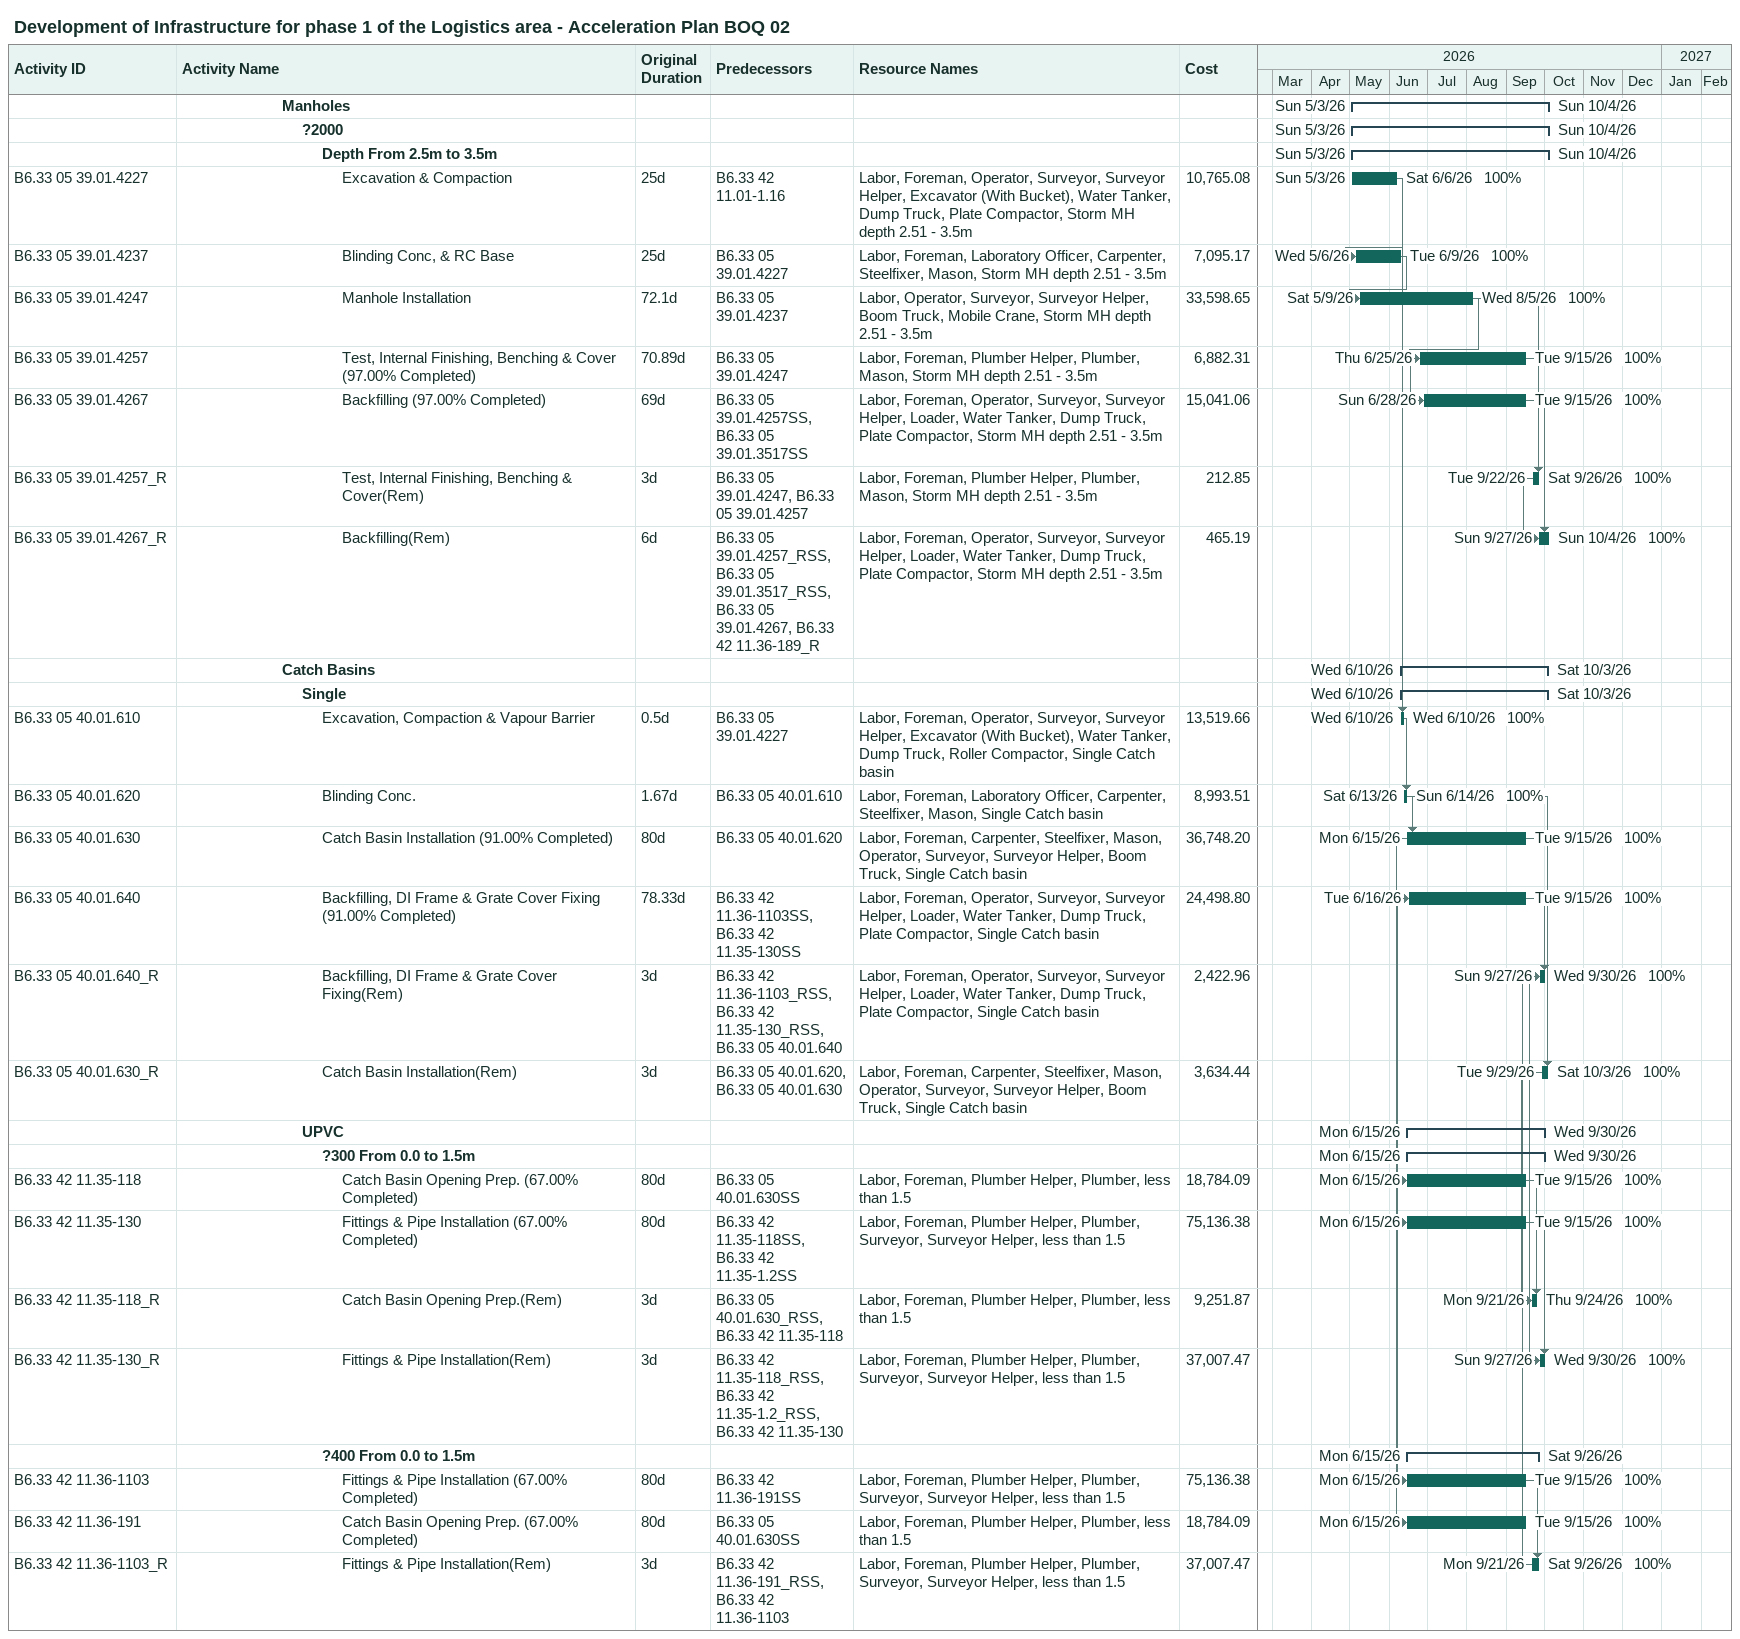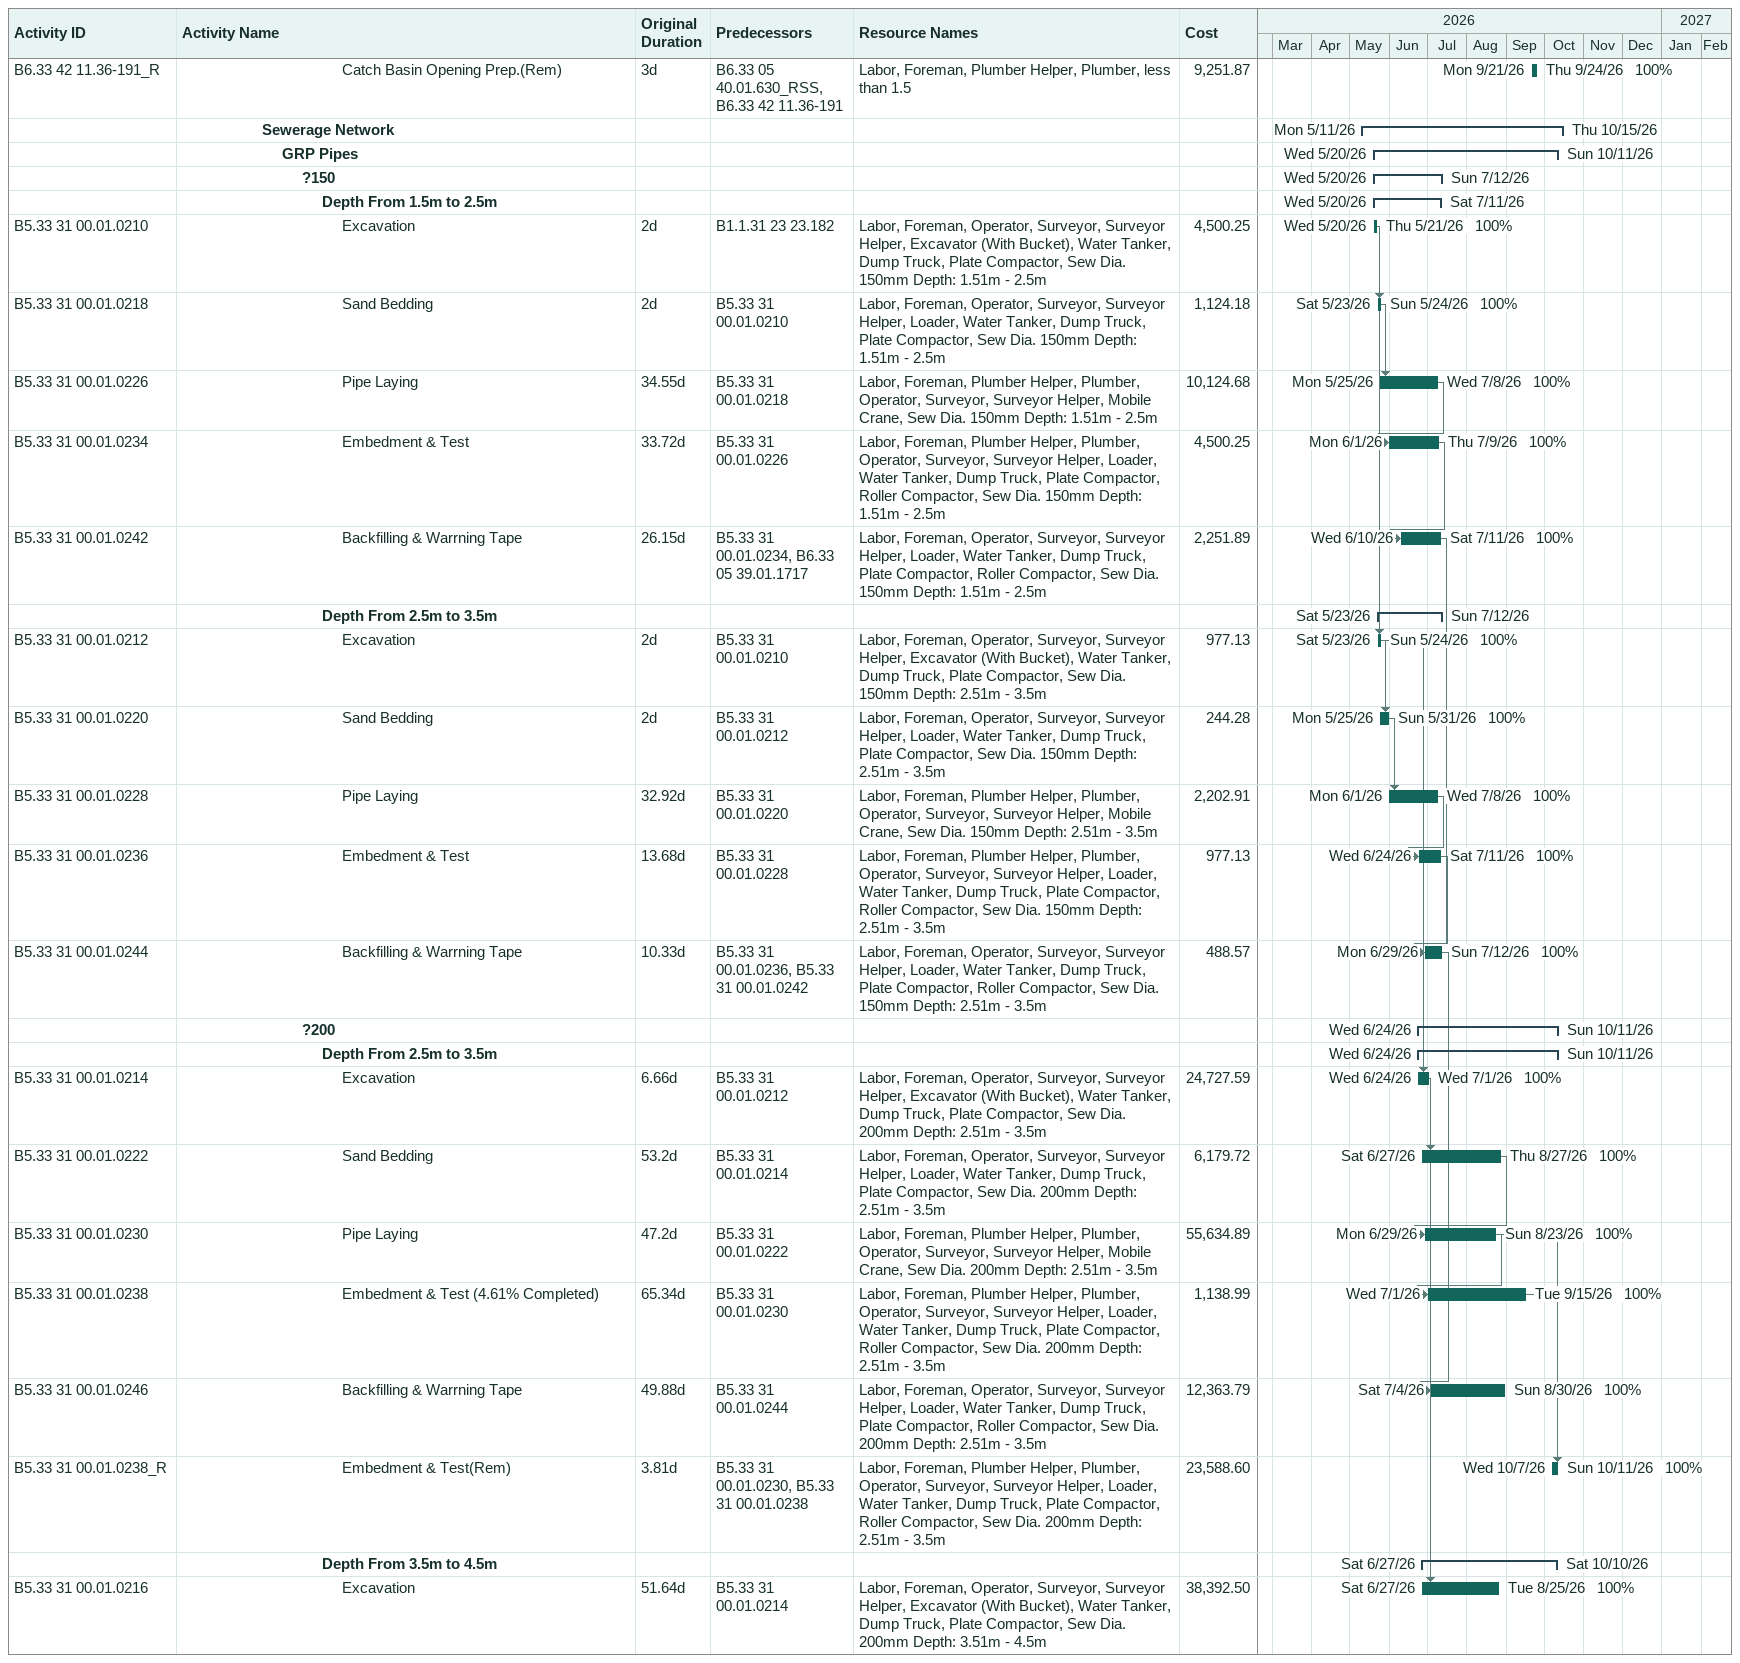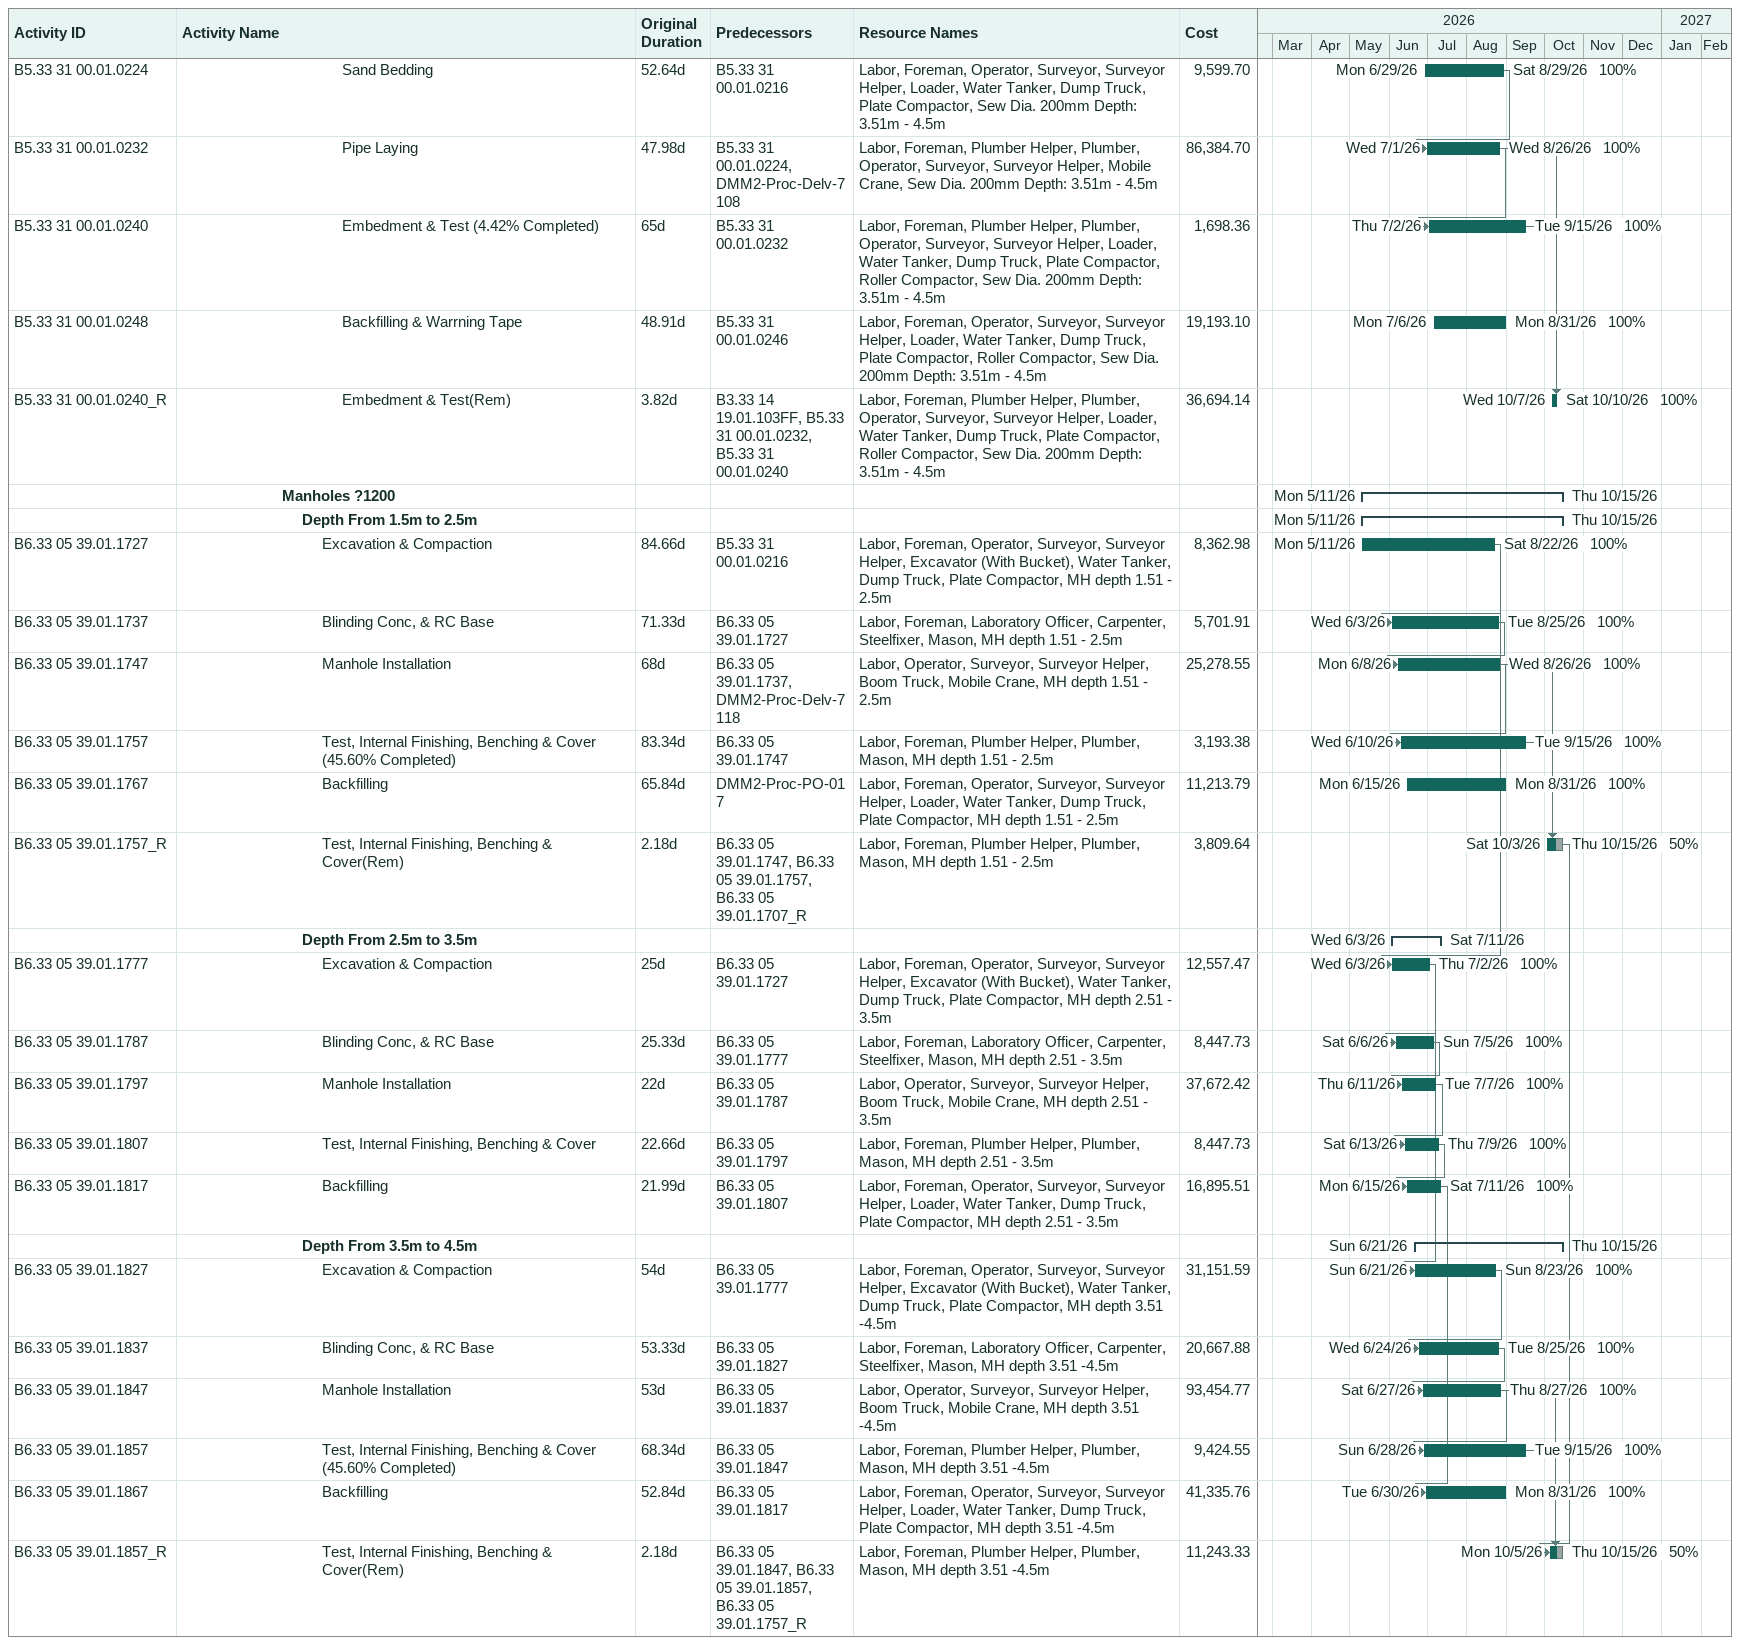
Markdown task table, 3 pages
Development of Infrastructure for phase 1 of the Logistics area - Acceleration Plan BOQ 02

| ID | Level | Task | Original duration | Start | Finish | Predecessors | Resources | % complete | Cost |
|---|---|---|---|---|---|---|---|---|---|
|  | 6 | **Manholes** |  | 2026-05-03 | 2026-10-04 |  |  |  |  |
|  | 7 | **?2000** |  | 2026-05-03 | 2026-10-04 |  |  |  |  |
|  | 8 | **Depth From 2.5m to 3.5m** |  | 2026-05-03 | 2026-10-04 |  |  |  |  |
| B6.33 05 39.01.4227 | 9 | Excavation & Compaction | 25d | 2026-05-03 | 2026-06-06 | B6.33 42 11.01-1.16 | Labor, Foreman, Operator, Surveyor, Surveyor Helper, Excavator (With Bucket), Water Tanker, Dump Truck, Plate Compactor, Storm MH depth 2.51 - 3.5m | 100 | 10765.08 |
| B6.33 05 39.01.4237 | 9 | Blinding Conc, & RC Base | 25d | 2026-05-06 | 2026-06-09 | B6.33 05 39.01.4227 | Labor, Foreman, Laboratory Officer, Carpenter, Steelfixer, Mason, Storm MH depth 2.51 - 3.5m | 100 | 7095.17 |
| B6.33 05 39.01.4247 | 9 | Manhole Installation | 72.1d | 2026-05-09 | 2026-08-05 | B6.33 05 39.01.4237 | Labor, Operator, Surveyor, Surveyor Helper, Boom Truck, Mobile Crane, Storm MH depth 2.51 - 3.5m | 100 | 33598.65 |
| B6.33 05 39.01.4257 | 9 | Test, Internal Finishing, Benching & Cover (97.00% Completed) | 70.89d | 2026-06-25 | 2026-09-15 | B6.33 05 39.01.4247 | Labor, Foreman, Plumber Helper, Plumber, Mason, Storm MH depth 2.51 - 3.5m | 100 | 6882.31 |
| B6.33 05 39.01.4267 | 9 | Backfilling (97.00% Completed) | 69d | 2026-06-28 | 2026-09-15 | B6.33 05 39.01.4257SS, B6.33 05 39.01.3517SS | Labor, Foreman, Operator, Surveyor, Surveyor Helper, Loader, Water Tanker, Dump Truck, Plate Compactor, Storm MH depth 2.51 - 3.5m | 100 | 15041.06 |
| B6.33 05 39.01.4257_R | 9 | Test, Internal Finishing, Benching & Cover(Rem) | 3d | 2026-09-22 | 2026-09-26 | B6.33 05 39.01.4247, B6.33 05 39.01.4257 | Labor, Foreman, Plumber Helper, Plumber, Mason, Storm MH depth 2.51 - 3.5m | 100 | 212.85 |
| B6.33 05 39.01.4267_R | 9 | Backfilling(Rem) | 6d | 2026-09-27 | 2026-10-04 | B6.33 05 39.01.4257_RSS, B6.33 05 39.01.3517_RSS, B6.33 05 39.01.4267, B6.33 42 11.36-189_R | Labor, Foreman, Operator, Surveyor, Surveyor Helper, Loader, Water Tanker, Dump Truck, Plate Compactor, Storm MH depth 2.51 - 3.5m | 100 | 465.19 |
|  | 6 | **Catch Basins** |  | 2026-06-10 | 2026-10-03 |  |  |  |  |
|  | 7 | **Single** |  | 2026-06-10 | 2026-10-03 |  |  |  |  |
| B6.33 05 40.01.610 | 8 | Excavation, Compaction & Vapour Barrier | 0.5d | 2026-06-10 | 2026-06-10 | B6.33 05 39.01.4227 | Labor, Foreman, Operator, Surveyor, Surveyor Helper, Excavator (With Bucket), Water Tanker, Dump Truck, Roller Compactor, Single Catch basin | 100 | 13519.66 |
| B6.33 05 40.01.620 | 8 | Blinding Conc. | 1.67d | 2026-06-13 | 2026-06-14 | B6.33 05 40.01.610 | Labor, Foreman, Laboratory Officer, Carpenter, Steelfixer, Mason, Single Catch basin | 100 | 8993.51 |
| B6.33 05 40.01.630 | 8 | Catch Basin Installation (91.00% Completed) | 80d | 2026-06-15 | 2026-09-15 | B6.33 05 40.01.620 | Labor, Foreman, Carpenter, Steelfixer, Mason, Operator, Surveyor, Surveyor Helper, Boom Truck, Single Catch basin | 100 | 36748.20 |
| B6.33 05 40.01.640 | 8 | Backfilling, DI Frame & Grate Cover Fixing (91.00% Completed) | 78.33d | 2026-06-16 | 2026-09-15 | B6.33 42 11.36-1103SS, B6.33 42 11.35-130SS | Labor, Foreman, Operator, Surveyor, Surveyor Helper, Loader, Water Tanker, Dump Truck, Plate Compactor, Single Catch basin | 100 | 24498.80 |
| B6.33 05 40.01.640_R | 8 | Backfilling, DI Frame & Grate Cover Fixing(Rem) | 3d | 2026-09-27 | 2026-09-30 | B6.33 42 11.36-1103_RSS, B6.33 42 11.35-130_RSS, B6.33 05 40.01.640 | Labor, Foreman, Operator, Surveyor, Surveyor Helper, Loader, Water Tanker, Dump Truck, Plate Compactor, Single Catch basin | 100 | 2422.96 |
| B6.33 05 40.01.630_R | 8 | Catch Basin Installation(Rem) | 3d | 2026-09-29 | 2026-10-03 | B6.33 05 40.01.620, B6.33 05 40.01.630 | Labor, Foreman, Carpenter, Steelfixer, Mason, Operator, Surveyor, Surveyor Helper, Boom Truck, Single Catch basin | 100 | 3634.44 |
|  | 7 | **UPVC** |  | 2026-06-15 | 2026-09-30 |  |  |  |  |
|  | 8 | **?300 From 0.0 to 1.5m** |  | 2026-06-15 | 2026-09-30 |  |  |  |  |
| B6.33 42 11.35-118 | 9 | Catch Basin Opening Prep. (67.00% Completed) | 80d | 2026-06-15 | 2026-09-15 | B6.33 05 40.01.630SS | Labor, Foreman, Plumber Helper, Plumber, less than 1.5 | 100 | 18784.09 |
| B6.33 42 11.35-130 | 9 | Fittings & Pipe Installation (67.00% Completed) | 80d | 2026-06-15 | 2026-09-15 | B6.33 42 11.35-118SS, B6.33 42 11.35-1.2SS | Labor, Foreman, Plumber Helper, Plumber, Surveyor, Surveyor Helper, less than 1.5 | 100 | 75136.38 |
| B6.33 42 11.35-118_R | 9 | Catch Basin Opening Prep.(Rem) | 3d | 2026-09-21 | 2026-09-24 | B6.33 05 40.01.630_RSS, B6.33 42 11.35-118 | Labor, Foreman, Plumber Helper, Plumber, less than 1.5 | 100 | 9251.87 |
| B6.33 42 11.35-130_R | 9 | Fittings & Pipe Installation(Rem) | 3d | 2026-09-27 | 2026-09-30 | B6.33 42 11.35-118_RSS, B6.33 42 11.35-1.2_RSS, B6.33 42 11.35-130 | Labor, Foreman, Plumber Helper, Plumber, Surveyor, Surveyor Helper, less than 1.5 | 100 | 37007.47 |
|  | 8 | **?400 From 0.0 to 1.5m** |  | 2026-06-15 | 2026-09-26 |  |  |  |  |
| B6.33 42 11.36-1103 | 9 | Fittings & Pipe Installation (67.00% Completed) | 80d | 2026-06-15 | 2026-09-15 | B6.33 42 11.36-191SS | Labor, Foreman, Plumber Helper, Plumber, Surveyor, Surveyor Helper, less than 1.5 | 100 | 75136.38 |
| B6.33 42 11.36-191 | 9 | Catch Basin Opening Prep. (67.00% Completed) | 80d | 2026-06-15 | 2026-09-15 | B6.33 05 40.01.630SS | Labor, Foreman, Plumber Helper, Plumber, less than 1.5 | 100 | 18784.09 |
| B6.33 42 11.36-1103_R | 9 | Fittings & Pipe Installation(Rem) | 3d | 2026-09-21 | 2026-09-26 | B6.33 42 11.36-191_RSS, B6.33 42 11.36-1103 | Labor, Foreman, Plumber Helper, Plumber, Surveyor, Surveyor Helper, less than 1.5 | 100 | 37007.47 |
| B6.33 42 11.36-191_R | 9 | Catch Basin Opening Prep.(Rem) | 3d | 2026-09-21 | 2026-09-24 | B6.33 05 40.01.630_RSS, B6.33 42 11.36-191 | Labor, Foreman, Plumber Helper, Plumber, less than 1.5 | 100 | 9251.87 |
|  | 5 | **Sewerage Network** |  | 2026-05-11 | 2026-10-15 |  |  |  |  |
|  | 6 | **GRP Pipes** |  | 2026-05-20 | 2026-10-11 |  |  |  |  |
|  | 7 | **?150** |  | 2026-05-20 | 2026-07-12 |  |  |  |  |
|  | 8 | **Depth From 1.5m to 2.5m** |  | 2026-05-20 | 2026-07-11 |  |  |  |  |
| B5.33 31 00.01.0210 | 9 | Excavation | 2d | 2026-05-20 | 2026-05-21 | B1.1.31 23 23.182 | Labor, Foreman, Operator, Surveyor, Surveyor Helper, Excavator (With Bucket), Water Tanker, Dump Truck, Plate Compactor, Sew Dia. 150mm Depth: 1.51m - 2.5m | 100 | 4500.25 |
| B5.33 31 00.01.0218 | 9 | Sand Bedding | 2d | 2026-05-23 | 2026-05-24 | B5.33 31 00.01.0210 | Labor, Foreman, Operator, Surveyor, Surveyor Helper, Loader, Water Tanker, Dump Truck, Plate Compactor, Sew Dia. 150mm Depth: 1.51m - 2.5m | 100 | 1124.18 |
| B5.33 31 00.01.0226 | 9 | Pipe Laying | 34.55d | 2026-05-25 | 2026-07-08 | B5.33 31 00.01.0218 | Labor, Foreman, Plumber Helper, Plumber, Operator, Surveyor, Surveyor Helper, Mobile Crane, Sew Dia. 150mm Depth: 1.51m - 2.5m | 100 | 10124.68 |
| B5.33 31 00.01.0234 | 9 | Embedment & Test | 33.72d | 2026-06-01 | 2026-07-09 | B5.33 31 00.01.0226 | Labor, Foreman, Plumber Helper, Plumber, Operator, Surveyor, Surveyor Helper, Loader, Water Tanker, Dump Truck, Plate Compactor, Roller Compactor, Sew Dia. 150mm Depth: 1.51m - 2.5m | 100 | 4500.25 |
| B5.33 31 00.01.0242 | 9 | Backfilling & Warrning Tape | 26.15d | 2026-06-10 | 2026-07-11 | B5.33 31 00.01.0234, B6.33 05 39.01.1717 | Labor, Foreman, Operator, Surveyor, Surveyor Helper, Loader, Water Tanker, Dump Truck, Plate Compactor, Roller Compactor, Sew Dia. 150mm Depth: 1.51m - 2.5m | 100 | 2251.89 |
|  | 8 | **Depth From 2.5m to 3.5m** |  | 2026-05-23 | 2026-07-12 |  |  |  |  |
| B5.33 31 00.01.0212 | 9 | Excavation | 2d | 2026-05-23 | 2026-05-24 | B5.33 31 00.01.0210 | Labor, Foreman, Operator, Surveyor, Surveyor Helper, Excavator (With Bucket), Water Tanker, Dump Truck, Plate Compactor, Sew Dia. 150mm Depth: 2.51m - 3.5m | 100 | 977.13 |
| B5.33 31 00.01.0220 | 9 | Sand Bedding | 2d | 2026-05-25 | 2026-05-31 | B5.33 31 00.01.0212 | Labor, Foreman, Operator, Surveyor, Surveyor Helper, Loader, Water Tanker, Dump Truck, Plate Compactor, Sew Dia. 150mm Depth: 2.51m - 3.5m | 100 | 244.28 |
| B5.33 31 00.01.0228 | 9 | Pipe Laying | 32.92d | 2026-06-01 | 2026-07-08 | B5.33 31 00.01.0220 | Labor, Foreman, Plumber Helper, Plumber, Operator, Surveyor, Surveyor Helper, Mobile Crane, Sew Dia. 150mm Depth: 2.51m - 3.5m | 100 | 2202.91 |
| B5.33 31 00.01.0236 | 9 | Embedment & Test | 13.68d | 2026-06-24 | 2026-07-11 | B5.33 31 00.01.0228 | Labor, Foreman, Plumber Helper, Plumber, Operator, Surveyor, Surveyor Helper, Loader, Water Tanker, Dump Truck, Plate Compactor, Roller Compactor, Sew Dia. 150mm Depth: 2.51m - 3.5m | 100 | 977.13 |
| B5.33 31 00.01.0244 | 9 | Backfilling & Warrning Tape | 10.33d | 2026-06-29 | 2026-07-12 | B5.33 31 00.01.0236, B5.33 31 00.01.0242 | Labor, Foreman, Operator, Surveyor, Surveyor Helper, Loader, Water Tanker, Dump Truck, Plate Compactor, Roller Compactor, Sew Dia. 150mm Depth: 2.51m - 3.5m | 100 | 488.57 |
|  | 7 | **?200** |  | 2026-06-24 | 2026-10-11 |  |  |  |  |
|  | 8 | **Depth From 2.5m to 3.5m** |  | 2026-06-24 | 2026-10-11 |  |  |  |  |
| B5.33 31 00.01.0214 | 9 | Excavation | 6.66d | 2026-06-24 | 2026-07-01 | B5.33 31 00.01.0212 | Labor, Foreman, Operator, Surveyor, Surveyor Helper, Excavator (With Bucket), Water Tanker, Dump Truck, Plate Compactor, Sew Dia. 200mm Depth: 2.51m - 3.5m | 100 | 24727.59 |
| B5.33 31 00.01.0222 | 9 | Sand Bedding | 53.2d | 2026-06-27 | 2026-08-27 | B5.33 31 00.01.0214 | Labor, Foreman, Operator, Surveyor, Surveyor Helper, Loader, Water Tanker, Dump Truck, Plate Compactor, Sew Dia. 200mm Depth: 2.51m - 3.5m | 100 | 6179.72 |
| B5.33 31 00.01.0230 | 9 | Pipe Laying | 47.2d | 2026-06-29 | 2026-08-23 | B5.33 31 00.01.0222 | Labor, Foreman, Plumber Helper, Plumber, Operator, Surveyor, Surveyor Helper, Mobile Crane, Sew Dia. 200mm Depth: 2.51m - 3.5m | 100 | 55634.89 |
| B5.33 31 00.01.0238 | 9 | Embedment & Test (4.61% Completed) | 65.34d | 2026-07-01 | 2026-09-15 | B5.33 31 00.01.0230 | Labor, Foreman, Plumber Helper, Plumber, Operator, Surveyor, Surveyor Helper, Loader, Water Tanker, Dump Truck, Plate Compactor, Roller Compactor, Sew Dia. 200mm Depth: 2.51m - 3.5m | 100 | 1138.99 |
| B5.33 31 00.01.0246 | 9 | Backfilling & Warrning Tape | 49.88d | 2026-07-04 | 2026-08-30 | B5.33 31 00.01.0244 | Labor, Foreman, Operator, Surveyor, Surveyor Helper, Loader, Water Tanker, Dump Truck, Plate Compactor, Roller Compactor, Sew Dia. 200mm Depth: 2.51m - 3.5m | 100 | 12363.79 |
| B5.33 31 00.01.0238_R | 9 | Embedment & Test(Rem) | 3.81d | 2026-10-07 | 2026-10-11 | B5.33 31 00.01.0230, B5.33 31 00.01.0238 | Labor, Foreman, Plumber Helper, Plumber, Operator, Surveyor, Surveyor Helper, Loader, Water Tanker, Dump Truck, Plate Compactor, Roller Compactor, Sew Dia. 200mm Depth: 2.51m - 3.5m | 100 | 23588.60 |
|  | 8 | **Depth From 3.5m to 4.5m** |  | 2026-06-27 | 2026-10-10 |  |  |  |  |
| B5.33 31 00.01.0216 | 9 | Excavation | 51.64d | 2026-06-27 | 2026-08-25 | B5.33 31 00.01.0214 | Labor, Foreman, Operator, Surveyor, Surveyor Helper, Excavator (With Bucket), Water Tanker, Dump Truck, Plate Compactor, Sew Dia. 200mm Depth: 3.51m - 4.5m | 100 | 38392.50 |
| B5.33 31 00.01.0224 | 9 | Sand Bedding | 52.64d | 2026-06-29 | 2026-08-29 | B5.33 31 00.01.0216 | Labor, Foreman, Operator, Surveyor, Surveyor Helper, Loader, Water Tanker, Dump Truck, Plate Compactor, Sew Dia. 200mm Depth: 3.51m - 4.5m | 100 | 9599.70 |
| B5.33 31 00.01.0232 | 9 | Pipe Laying | 47.98d | 2026-07-01 | 2026-08-26 | B5.33 31 00.01.0224, DMM2-Proc-Delv-7108 | Labor, Foreman, Plumber Helper, Plumber, Operator, Surveyor, Surveyor Helper, Mobile Crane, Sew Dia. 200mm Depth: 3.51m - 4.5m | 100 | 86384.70 |
| B5.33 31 00.01.0240 | 9 | Embedment & Test (4.42% Completed) | 65d | 2026-07-02 | 2026-09-15 | B5.33 31 00.01.0232 | Labor, Foreman, Plumber Helper, Plumber, Operator, Surveyor, Surveyor Helper, Loader, Water Tanker, Dump Truck, Plate Compactor, Roller Compactor, Sew Dia. 200mm Depth: 3.51m - 4.5m | 100 | 1698.36 |
| B5.33 31 00.01.0248 | 9 | Backfilling & Warrning Tape | 48.91d | 2026-07-06 | 2026-08-31 | B5.33 31 00.01.0246 | Labor, Foreman, Operator, Surveyor, Surveyor Helper, Loader, Water Tanker, Dump Truck, Plate Compactor, Roller Compactor, Sew Dia. 200mm Depth: 3.51m - 4.5m | 100 | 19193.10 |
| B5.33 31 00.01.0240_R | 9 | Embedment & Test(Rem) | 3.82d | 2026-10-07 | 2026-10-10 | B3.33 14 19.01.103FF, B5.33 31 00.01.0232, B5.33 31 00.01.0240 | Labor, Foreman, Plumber Helper, Plumber, Operator, Surveyor, Surveyor Helper, Loader, Water Tanker, Dump Truck, Plate Compactor, Roller Compactor, Sew Dia. 200mm Depth: 3.51m - 4.5m | 100 | 36694.14 |
|  | 6 | **Manholes ?1200** |  | 2026-05-11 | 2026-10-15 |  |  |  |  |
|  | 7 | **Depth From 1.5m to 2.5m** |  | 2026-05-11 | 2026-10-15 |  |  |  |  |
| B6.33 05 39.01.1727 | 8 | Excavation & Compaction | 84.66d | 2026-05-11 | 2026-08-22 | B5.33 31 00.01.0216 | Labor, Foreman, Operator, Surveyor, Surveyor Helper, Excavator (With Bucket), Water Tanker, Dump Truck, Plate Compactor, MH depth 1.51 - 2.5m | 100 | 8362.98 |
| B6.33 05 39.01.1737 | 8 | Blinding Conc, & RC Base | 71.33d | 2026-06-03 | 2026-08-25 | B6.33 05 39.01.1727 | Labor, Foreman, Laboratory Officer, Carpenter, Steelfixer, Mason, MH depth 1.51 - 2.5m | 100 | 5701.91 |
| B6.33 05 39.01.1747 | 8 | Manhole Installation | 68d | 2026-06-08 | 2026-08-26 | B6.33 05 39.01.1737, DMM2-Proc-Delv-7118 | Labor, Operator, Surveyor, Surveyor Helper, Boom Truck, Mobile Crane, MH depth 1.51 - 2.5m | 100 | 25278.55 |
| B6.33 05 39.01.1757 | 8 | Test, Internal Finishing, Benching & Cover (45.60% Completed) | 83.34d | 2026-06-10 | 2026-09-15 | B6.33 05 39.01.1747 | Labor, Foreman, Plumber Helper, Plumber, Mason, MH depth 1.51 - 2.5m | 100 | 3193.38 |
| B6.33 05 39.01.1767 | 8 | Backfilling | 65.84d | 2026-06-15 | 2026-08-31 | DMM2-Proc-PO-017 | Labor, Foreman, Operator, Surveyor, Surveyor Helper, Loader, Water Tanker, Dump Truck, Plate Compactor, MH depth 1.51 - 2.5m | 100 | 11213.79 |
| B6.33 05 39.01.1757_R | 8 | Test, Internal Finishing, Benching & Cover(Rem) | 2.18d | 2026-10-03 | 2026-10-15 | B6.33 05 39.01.1747, B6.33 05 39.01.1757, B6.33 05 39.01.1707_R | Labor, Foreman, Plumber Helper, Plumber, Mason, MH depth 1.51 - 2.5m | 50 | 3809.64 |
|  | 7 | **Depth From 2.5m to 3.5m** |  | 2026-06-03 | 2026-07-11 |  |  |  |  |
| B6.33 05 39.01.1777 | 8 | Excavation & Compaction | 25d | 2026-06-03 | 2026-07-02 | B6.33 05 39.01.1727 | Labor, Foreman, Operator, Surveyor, Surveyor Helper, Excavator (With Bucket), Water Tanker, Dump Truck, Plate Compactor, MH depth 2.51 - 3.5m | 100 | 12557.47 |
| B6.33 05 39.01.1787 | 8 | Blinding Conc, & RC Base | 25.33d | 2026-06-06 | 2026-07-05 | B6.33 05 39.01.1777 | Labor, Foreman, Laboratory Officer, Carpenter, Steelfixer, Mason, MH depth 2.51 - 3.5m | 100 | 8447.73 |
| B6.33 05 39.01.1797 | 8 | Manhole Installation | 22d | 2026-06-11 | 2026-07-07 | B6.33 05 39.01.1787 | Labor, Operator, Surveyor, Surveyor Helper, Boom Truck, Mobile Crane, MH depth 2.51 - 3.5m | 100 | 37672.42 |
| B6.33 05 39.01.1807 | 8 | Test, Internal Finishing, Benching & Cover | 22.66d | 2026-06-13 | 2026-07-09 | B6.33 05 39.01.1797 | Labor, Foreman, Plumber Helper, Plumber, Mason, MH depth 2.51 - 3.5m | 100 | 8447.73 |
| B6.33 05 39.01.1817 | 8 | Backfilling | 21.99d | 2026-06-15 | 2026-07-11 | B6.33 05 39.01.1807 | Labor, Foreman, Operator, Surveyor, Surveyor Helper, Loader, Water Tanker, Dump Truck, Plate Compactor, MH depth 2.51 - 3.5m | 100 | 16895.51 |
|  | 7 | **Depth From 3.5m to 4.5m** |  | 2026-06-21 | 2026-10-15 |  |  |  |  |
| B6.33 05 39.01.1827 | 8 | Excavation & Compaction | 54d | 2026-06-21 | 2026-08-23 | B6.33 05 39.01.1777 | Labor, Foreman, Operator, Surveyor, Surveyor Helper, Excavator (With Bucket), Water Tanker, Dump Truck, Plate Compactor, MH depth 3.51 -4.5m | 100 | 31151.59 |
| B6.33 05 39.01.1837 | 8 | Blinding Conc, & RC Base | 53.33d | 2026-06-24 | 2026-08-25 | B6.33 05 39.01.1827 | Labor, Foreman, Laboratory Officer, Carpenter, Steelfixer, Mason, MH depth 3.51 -4.5m | 100 | 20667.88 |
| B6.33 05 39.01.1847 | 8 | Manhole Installation | 53d | 2026-06-27 | 2026-08-27 | B6.33 05 39.01.1837 | Labor, Operator, Surveyor, Surveyor Helper, Boom Truck, Mobile Crane, MH depth 3.51 -4.5m | 100 | 93454.77 |
| B6.33 05 39.01.1857 | 8 | Test, Internal Finishing, Benching & Cover (45.60% Completed) | 68.34d | 2026-06-28 | 2026-09-15 | B6.33 05 39.01.1847 | Labor, Foreman, Plumber Helper, Plumber, Mason, MH depth 3.51 -4.5m | 100 | 9424.55 |
| B6.33 05 39.01.1867 | 8 | Backfilling | 52.84d | 2026-06-30 | 2026-08-31 | B6.33 05 39.01.1817 | Labor, Foreman, Operator, Surveyor, Surveyor Helper, Loader, Water Tanker, Dump Truck, Plate Compactor, MH depth 3.51 -4.5m | 100 | 41335.76 |
| B6.33 05 39.01.1857_R | 8 | Test, Internal Finishing, Benching & Cover(Rem) | 2.18d | 2026-10-05 | 2026-10-15 | B6.33 05 39.01.1847, B6.33 05 39.01.1857, B6.33 05 39.01.1757_R | Labor, Foreman, Plumber Helper, Plumber, Mason, MH depth 3.51 -4.5m | 50 | 11243.33 |
